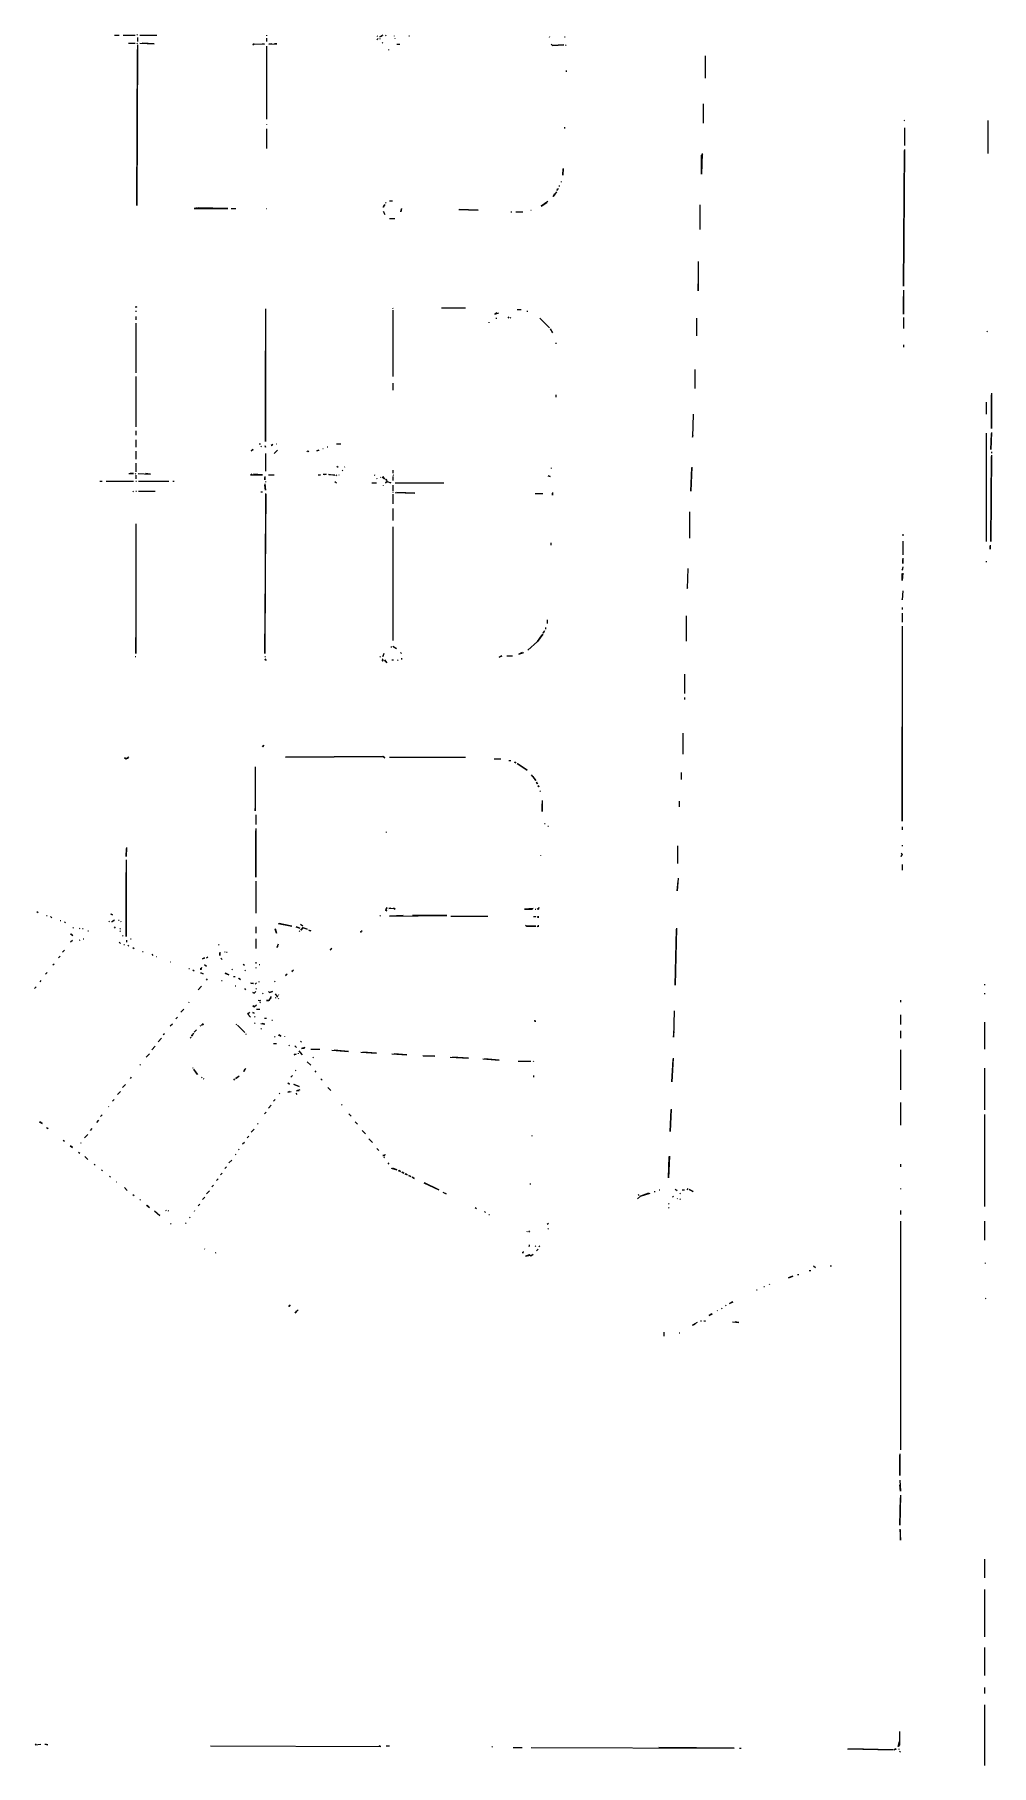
# Model space of a CAD drawing. Extents: x 1 to 4796, y -44 to 889.
# Drawn here: x 4516 to 4795, y 12 to 516 of the extents above; entities that cross this region are included whole.
import ezdxf

# ---------------------------------------------------------------- set-up
doc = ezdxf.new("R2010")
doc.units = 0
doc.layers.add('LINEWORK', color=4, linetype='CONTINUOUS')

msp = doc.modelspace()

# ---------------------------------------------------------------- linework, layer by layer
at = {"layer": 'LINEWORK'}
for points in [[(4539.5, 516.1667), (4540.8333, 516.1667)], [(4542, 516.1667), (4545.5, 516.1667)], [(4546, 516.3333), (4546.1667, 516.1667)], [(4546.1667, 515.5), (4546.1667, 514.3333)], [(4546.8333, 516.1667), (4551.8333, 516.1667)], [(4583.8333, 516.1667), (4583.8333, 516)], [(4583.8333, 515.3333), (4583.8333, 514.3333)], [(4616, 516), (4616.1667, 515.8333)], [(4616.3333, 515.1667), (4616, 514.8333)], [(4617.6667, 516.1667), (4616.8333, 515.6667), (4617.5, 516)], [(4616.8333, 515.1667), (4616.8333, 515)], [(4618.5, 516.1667), (4618.6667, 516)], [(4621, 516), (4621, 515.8333)], [(4621.1667, 515.3333), (4621.1667, 515.1667)], [(4625.3333, 516), (4625.5, 516)], [(4666.3333, 515.6667), (4666.1667, 515.5)], [(4670.6667, 515.6667), (4670.8333, 515.6667)], [(4543.5, 513.8333), (4545.5, 513.8333)], [(4546.1667, 513.8333), (4546, 513.6667)], [(4546.1667, 513.3333), (4546, 466.5), (4546.1667, 512)], [(4546.8333, 513.8333), (4551, 513.6667), (4547.5, 513.8333)], [(4580.1667, 513.6667), (4579.8333, 513.3333), (4580.1667, 513.6667), (4583.1667, 513.5), (4582.6667, 513.6667)], [(4583.8333, 513), (4583.8333, 491.6667)], [(4585.3333, 513.6667), (4584.5, 513.5), (4586.8333, 513.6667), (4586.1667, 513.6667)], [(4617.5, 514), (4617.6667, 513.8333)], [(4619.3333, 512), (4619.3333, 511.8333)], [(4621.8333, 513.5), (4622.6667, 513.5)], [(4666.8333, 513.5), (4667.1667, 513.1667), (4670.5, 513.3333), (4667.1667, 513.1667)], [(4671.1667, 513.3333), (4671, 513.1667)], [(4711.6667, 510.1667), (4711.6667, 503.6667)], [(4671.1667, 505.8333), (4671.1667, 505.5)], [(4711.1667, 496.1667), (4711.1667, 490.5)], [(4583.8333, 490.1667), (4583.8333, 490)], [(4769.8333, 491.3333), (4769.6667, 491.1667)], [(4794.1667, 491.3333), (4794.1667, 481.6667)], [(4583.8333, 488.8333), (4583.8333, 483.1667)], [(4670.6667, 489.3333), (4670.6667, 489)], [(4769.8333, 489.1667), (4769.8333, 484)], [(4710.8333, 481.6667), (4710.6667, 475.6667), (4710.6667, 481.1667), (4711, 481.5)], [(4769.8333, 482.8333), (4769.5, 443), (4769.8333, 482.5)], [(4670.3333, 477.3333), (4670.1667, 475.3333), (4670.3333, 477.1667)], [(4668.3333, 470.5), (4667.3333, 469.1667), (4667.8333, 470)], [(4668.8333, 471.5), (4668.5, 470.8333), (4668.6667, 471.3333)], [(4669.1667, 472.3333), (4669.1667, 472)], [(4669.6667, 473.5), (4669.6667, 473.3333)], [(4563.6667, 465.8333), (4562.6667, 465.6667), (4572.5, 465.6667), (4563.8333, 465.8333)], [(4573.5, 465.6667), (4574.8333, 465.6667)], [(4583.6667, 465.6667), (4583.8333, 465.6667)], [(4618.3333, 466.8333), (4617.8333, 466), (4618.1667, 466.6667)], [(4617.8333, 464.8333), (4618.3333, 463.8333), (4618, 464.6667)], [(4618.6667, 467.3333), (4618.5, 467.1667)], [(4619.6667, 467.8333), (4620.5, 467.8333)], [(4623.1667, 465.6667), (4623, 464.6667), (4623.1667, 465.5)], [(4639.8333, 465.3333), (4645.5, 465.1667), (4640, 465.3333)], [(4655, 464.6667), (4655.3333, 464.6667)], [(4656.5, 464.6667), (4658.5, 464.6667)], [(4660.8333, 465.1667), (4661, 465.1667)], [(4665.8333, 467.6667), (4663.8333, 466.3333), (4665.5, 467.3333)], [(4710.1667, 466.6667), (4710.1667, 459.5)], [(4619.6667, 462.6667), (4621.1667, 462.6667)], [(4709.6667, 450.1667), (4709.6667, 441.6667), (4709.6667, 443.6667)], [(4769.5, 441.8333), (4769.5, 434.8333), (4769.5, 440)], [(4545.5, 437), (4546, 437), (4545.6667, 436.8333)], [(4545.6667, 435.8333), (4545.6667, 435.5)], [(4545.6667, 434.1667), (4545.6667, 433.1667)], [(4583.5, 436.3333), (4583.5, 397.6667), (4583.5, 424.1667)], [(4620.5, 436.6667), (4620.6667, 436.5)], [(4620.6667, 436), (4620.6667, 416.6667)], [(4634.8333, 436.6667), (4641.8333, 436.6667)], [(4651, 435.1667), (4650.3333, 434.8333), (4651.5, 435.1667)], [(4656.8333, 436.1667), (4658, 436.1667)], [(4659.6667, 435.6667), (4660, 435.6667)], [(4545.6667, 432.1667), (4545.6667, 417.6667)], [(4648.6667, 432.5), (4648.6667, 432.3333)], [(4650.6667, 433.6667), (4651, 433.6667)], [(4654.5, 434), (4654.1667, 433.6667)], [(4654.8333, 433.8333), (4655, 433.6667)], [(4663.5, 433.6667), (4666.3333, 430.8333), (4663.6667, 433.5)], [(4666.5, 430.5), (4667.1667, 429.3333), (4666.6667, 430.3333)], [(4709.1667, 433.6667), (4709.1667, 428.5)], [(4769.5, 433.8333), (4769.5, 430.6667)], [(4793.8333, 429.8333), (4794, 429.6667)], [(4668.1667, 426.5), (4668.1667, 426.1667)], [(4769.5, 425.8333), (4769.5, 425.1667)], [(4545.6667, 416.6667), (4545.6667, 402)], [(4620.6667, 414.6667), (4620.6667, 412.6667)], [(4708.6667, 418.6667), (4708.6667, 413.1667)], [(4668.1667, 411.3333), (4668.1667, 410.6667)], [(4793.6667, 409.1667), (4793.6667, 405.6667)], [(4795.1667, 411.8333), (4795.1667, 401.5), (4795.1667, 411.3333)], [(4708.1667, 405.6667), (4708, 399), (4708.1667, 399.6667)], [(4545.6667, 400.8333), (4545.6667, 399.5)], [(4793.6667, 400.1667), (4793.6667, 368.5)], [(4795.1667, 400.3333), (4795, 395.3333), (4795.1667, 400)], [(4545.6667, 398.1667), (4545.6667, 396)], [(4545.6667, 394.8333), (4545.6667, 392.5)], [(4579.8333, 395.5), (4579.3333, 395), (4580, 395.3333)], [(4581.6667, 397), (4582, 397)], [(4582.3333, 396.3333), (4582.1667, 396.1667)], [(4583.3333, 396.5), (4583.5, 396), (4583.5, 396.3333)], [(4583.5, 394.1667), (4583.5, 389)], [(4585.6667, 396.8333), (4585.1667, 396.5), (4585.5, 396.6667)], [(4587, 395.1667), (4586, 394.1667), (4586.6667, 394.8333)], [(4586.6667, 397), (4586.8333, 397)], [(4595.8333, 395), (4595.5, 394.6667), (4595.8333, 395), (4596.1667, 394.6667)], [(4599, 395.1667), (4598.5, 395), (4599.1667, 395.1667)], [(4600.1667, 395.6667), (4600.3333, 395.6667)], [(4601.5, 396.1667), (4601.6667, 396.1667)], [(4604.1667, 397), (4605.5, 397)], [(4795.1667, 393.6667), (4795, 368.5), (4795.1667, 393.3333)], [(4795.1667, 394.6667), (4795.1667, 394.3333)], [(4545.6667, 391.3333), (4545.6667, 388.8333)], [(4604.3333, 390.5), (4604.6667, 390.1667)], [(4605.8333, 389.3333), (4606, 389.1667)], [(4606.6667, 390.3333), (4606.5, 390.1667)], [(4620.6667, 389.3333), (4620.6667, 388.5)], [(4666.8333, 390), (4666.8333, 389.8333)], [(4707.8333, 390.1667), (4707.5, 383.1667), (4707.8333, 390)], [(4535.1667, 386.1667), (4535.8333, 386.1667)], [(4537, 386.1667), (4545, 386.1667)], [(4543.6667, 388.3333), (4545, 388.3333), (4544, 388.3333)], [(4545.6667, 388.3333), (4545.5, 388.1667)], [(4545.6667, 387.8333), (4545.6667, 386.8333)], [(4545.6667, 386.1667), (4545.8333, 386.1667)], [(4546.3333, 388.3333), (4550, 388.1667), (4548.5, 388.3333)], [(4546.5, 386.1667), (4555.3333, 386.1667)], [(4556.5, 386.1667), (4556.8333, 386.1667)], [(4579.5, 388.1667), (4579.1667, 388), (4582.6667, 388), (4580, 388.1667)], [(4583.3333, 387.5), (4583.3333, 386.5), (4583.3333, 387.1667)], [(4583.3333, 385.3333), (4583.5, 383.5), (4583.3333, 385)], [(4583.5, 386), (4583.5, 385.8333)], [(4584.3333, 388), (4586, 388)], [(4598.8333, 388), (4599.5, 388), (4599, 387.8333)], [(4600.3333, 388.1667), (4601.1667, 388.1667), (4600.5, 388)], [(4601.8333, 388.1667), (4603.6667, 387.8333), (4602, 388)], [(4603.6667, 386), (4604.1667, 385.6667), (4603.8333, 385.8333)], [(4604.3333, 388), (4604, 387.6667)], [(4604.8333, 388), (4605, 388)], [(4614.5, 385.6667), (4615.8333, 385.6667)], [(4615.1667, 388), (4615.3333, 387.8333)], [(4615.8333, 387), (4616, 386.8333)], [(4617, 387.3333), (4617.1667, 387.1667)], [(4617.6667, 387.5), (4618.1667, 386.6667), (4617.5, 387.3333)], [(4617.8333, 385), (4617.8333, 384.8333)], [(4618.5, 386.6667), (4619, 386.3333), (4618.6667, 386.6667)], [(4619, 386), (4618.5, 385.6667), (4619, 386), (4620, 385.6667), (4619.1667, 385.8333)], [(4620.6667, 388), (4620.8333, 387.8333)], [(4620.6667, 387.5), (4620.6667, 386.3333)], [(4620.6667, 385), (4620.6667, 383.3333)], [(4621.3333, 385.6667), (4635.5, 385.6667)], [(4665.8333, 387.6667), (4666.5, 387.5), (4666, 387.6667)], [(4545, 383.1667), (4544.8333, 383)], [(4545.6667, 383.1667), (4545.8333, 383.1667)], [(4546.5, 383.1667), (4551.3333, 383.1667)], [(4582.1667, 383), (4582.6667, 383)], [(4583.5, 382.5), (4583.3333, 335.8333), (4583.6667, 382.3333)], [(4620.6667, 383), (4620.6667, 382.8333)], [(4620.6667, 382.3333), (4620.6667, 379.5)], [(4621.3333, 382.8333), (4627, 382.6667), (4621.8333, 382.8333)], [(4662.1667, 382.5), (4664.3333, 382.5)], [(4667.1667, 382.8333), (4667.1667, 382), (4667.1667, 382.6667)], [(4545.6667, 373.6667), (4545.6667, 335.8333), (4545.6667, 340.5)], [(4620.6667, 378.1667), (4620.6667, 374.6667)], [(4707.1667, 377.1667), (4707.1667, 369.5)], [(4620.6667, 372.8333), (4620.6667, 339.6667)], [(4769.3333, 370.6667), (4769.3333, 370.1667)], [(4769.3333, 368.6667), (4769.3333, 364.6667)], [(4666.6667, 368.1667), (4666.6667, 367.5)], [(4769.3333, 363.6667), (4769.3333, 362.1667), (4769.3333, 363.3333)], [(4794.8333, 367.5), (4794.8333, 366.3333), (4794.8333, 367.1667)], [(4706.6667, 360.6667), (4706.5, 354.8333), (4706.6667, 355.1667)], [(4769.3333, 361.1667), (4769.1667, 360.1667), (4769.3333, 360.5)], [(4769.3333, 359.3333), (4769.1667, 357.1667), (4769.1667, 359.1667)], [(4793.6667, 362.8333), (4793.6667, 362.5)], [(4769.3333, 354.1667), (4769.1667, 351.5), (4769.3333, 352.3333)], [(4769.1667, 349.3333), (4769.1667, 348.6667)], [(4665.1667, 343.5), (4665.1667, 343)], [(4665.6667, 345.6667), (4665.6667, 344.6667)], [(4706.1667, 346.8333), (4706.1667, 339.5)], [(4769.1667, 347.6667), (4769.1667, 345)], [(4769.1667, 343.8333), (4769.1667, 287), (4769.1667, 314.5)], [(4664.3333, 341.5), (4662.8333, 339.3333), (4660, 336.8333), (4662.8333, 339.3333), (4664.1667, 341.3333)], [(4664.8333, 342.5), (4664.5, 341.8333), (4664.6667, 342.3333)], [(4545.5, 335), (4545.6667, 335)], [(4583.3333, 335), (4583.5, 335)], [(4583.3333, 334.3333), (4583.6667, 333.8333), (4583.3333, 334.1667)], [(4616.8333, 335), (4617, 334.8333)], [(4617.5, 334.3333), (4617.8333, 334), (4617.5, 333.6667), (4617.8333, 334)], [(4618, 335.8333), (4617.6667, 335), (4618, 335.6667)], [(4618.1667, 334), (4618.8333, 333.1667), (4618.1667, 333.8333)], [(4620, 337.8333), (4620.3333, 337.8333)], [(4620.3333, 334), (4620.8333, 334)], [(4620.6667, 338), (4621.6667, 337.3333), (4621, 337.6667)], [(4622, 334), (4622.1667, 333.8333)], [(4622.8333, 336.1667), (4623.1667, 335.8333)], [(4623.1667, 334.5), (4623.1667, 334.1667)], [(4652.3333, 335.1667), (4651.6667, 334.8333), (4652.5, 335.1667)], [(4653.8333, 335.1667), (4655.5, 335.1667)], [(4658.3333, 336.1667), (4657.3333, 335.6667), (4658.8333, 336.1667)], [(4705.6667, 329.8333), (4705.6667, 324.1667)], [(4705.6667, 323), (4705.6667, 322.5)], [(4583, 309.1667), (4582.6667, 308.6667), (4582.8333, 309)], [(4705.1667, 312.6667), (4705.1667, 306.5)], [(4543.6667, 305.6667), (4542.8333, 305.1667), (4542.3333, 305.5), (4542.8333, 305.1667), (4543.5, 305.5)], [(4580.5, 302.8333), (4580.5, 290), (4580.5, 290.6667)], [(4617.6667, 305.8333), (4589.3333, 305.6667), (4617.8333, 305.8333), (4618.3333, 305.5), (4617.8333, 305.8333)], [(4619.6667, 305.6667), (4641.8333, 305.6667)], [(4650.1667, 305.1667), (4652.1667, 305.1667)], [(4654.5, 304.6667), (4655, 304.6667)], [(4656, 304.1667), (4656.5, 304), (4656.1667, 304.1667)], [(4656.8333, 303.8333), (4659.8333, 301.8333), (4657, 303.6667)], [(4661, 300.5), (4662.3333, 298.8333), (4661.5, 300)], [(4662.5, 298.5), (4662.8333, 297.8333), (4662.5, 298.3333)], [(4704.6667, 301.1667), (4704.6667, 299.1667)], [(4663, 297.5), (4663.1667, 297), (4663, 297.3333)], [(4663.5, 295.8333), (4663.6667, 295.6667)], [(4664.1667, 293), (4664.1667, 289.8333), (4664.1667, 292)], [(4704.1667, 292.8333), (4704.1667, 291.1667)], [(4580.6667, 288.8333), (4580.6667, 286)], [(4580.6667, 284.8333), (4580.6667, 270.6667), (4580.6667, 284.1667)], [(4618.6667, 283.8333), (4618.6667, 283.6667)], [(4664.8333, 286.3333), (4665, 286.3333)], [(4665.8333, 285.5), (4666, 285.5)], [(4769.1667, 285.3333), (4769.1667, 284.5)], [(4543, 279.3333), (4542.8333, 276.6667), (4543, 279)], [(4703.6667, 279.8333), (4703.6667, 274.6667)], [(4768.8333, 277.6667), (4769.1667, 277.3333), (4768.8333, 276.6667), (4769.1667, 277.3333)], [(4769.1667, 280), (4769.1667, 279.6667)], [(4542.8333, 275.6667), (4542.8333, 253.3333), (4542.8333, 272)], [(4663.6667, 277), (4663.6667, 276.8333)], [(4769.1667, 274.3333), (4769.1667, 272.6667)], [(4580.6667, 269.5), (4580.6667, 260.1667)], [(4703.8333, 270.3333), (4703.5, 266.6667), (4703.8333, 269.5)], [(4516.8333, 260.6667), (4517.1667, 260.3333)], [(4519.6667, 259.5), (4519.8333, 259.5)], [(4520.8333, 259.1667), (4521.1667, 258.8333)], [(4523.6667, 258), (4523.8333, 258)], [(4524.8333, 257.6667), (4525.1667, 257.3333)], [(4537.8333, 257.8333), (4538, 257.6667)], [(4538.3333, 260), (4538.8333, 259.6667), (4538.5, 259.8333)], [(4539.5, 258.1667), (4538.6667, 257.6667), (4539.3333, 258)], [(4540.6667, 258.1667), (4540.8333, 258.1667)], [(4541.1667, 257.8333), (4541.3333, 257.6667)], [(4617, 259.5), (4616.8333, 259.3333)], [(4618.8333, 261.8333), (4618.5, 261.1667), (4618.8333, 260.8333), (4618.5, 261.1667), (4619, 261.6667)], [(4620, 261.6667), (4619.5, 261.5), (4620.8333, 261.6667), (4621.3333, 261.3333), (4620.8333, 261.6667)], [(4623.6667, 259.5), (4619.6667, 259.3333), (4636.3333, 259.5), (4626.3333, 259.5)], [(4637.5, 259.3333), (4648.3333, 259.3333)], [(4661.5, 261.5), (4659, 261.3333), (4661.3333, 261.3333)], [(4661.6667, 259.1667), (4662.3333, 259.1667)], [(4662.1667, 261.3333), (4662.3333, 261.3333)], [(4663.1667, 261.8333), (4663, 261.1667), (4662.8333, 261.5)], [(4663, 259.3333), (4663, 258.8333), (4662.8333, 259.1667)], [(4526.6667, 254.1667), (4527.3333, 253.6667), (4526.8333, 254.1667)], [(4527.5, 256), (4527.3333, 255.8333)], [(4529.1667, 255.8333), (4529.3333, 255.6667)], [(4529.3333, 252.3333), (4529.1667, 252.1667)], [(4530.1667, 255.6667), (4530.3333, 255.6667)], [(4530.3333, 252.6667), (4530.5, 252.6667)], [(4531.6667, 255), (4531.8333, 255)], [(4539.3333, 256.1667), (4539.6667, 255.8333)], [(4541.1667, 255.6667), (4541, 255.5)], [(4541, 255), (4541.1667, 254.8333)], [(4541.8333, 253.6667), (4542, 253.5)], [(4543, 252.3333), (4543, 251.6667)], [(4544.1667, 252.6667), (4544.3333, 252.6667)], [(4580.6667, 256.1667), (4580.6667, 254.3333)], [(4580.6667, 252.6667), (4580.6667, 249.8333)], [(4586.3333, 255.6667), (4586.6667, 254.3333), (4586.3333, 255.5)], [(4587.1667, 257.1667), (4591.1667, 256.3333), (4587.5, 257.1667)], [(4592.3333, 256.1667), (4593.5, 255.8333), (4592.5, 256.1667)], [(4593.5, 255), (4593.3333, 254.8333)], [(4593.6667, 257), (4594.3333, 256.5), (4594, 256.6667)], [(4594.5, 256), (4593.8333, 255.1667), (4594.5, 256), (4595.6667, 255.5), (4594.6667, 255.8333)], [(4596, 255.3333), (4596.6667, 255), (4596.3333, 255)], [(4611.6667, 255), (4611.1667, 254.6667), (4611.5, 254.8333)], [(4659.3333, 256.6667), (4659.6667, 256.3333), (4662.3333, 256.3333), (4659.6667, 256.3333)], [(4663, 256.6667), (4663, 256.1667), (4662.8333, 256.5)], [(4703.3333, 255.8333), (4703, 239.1667), (4703.3333, 255.5)], [(4523.6667, 247.6667), (4523.1667, 247.1667)], [(4524.8333, 249.3333), (4524.3333, 248.8333)], [(4527.1667, 252.1667), (4526.6667, 251.6667)], [(4540.8333, 251.6667), (4541.1667, 251.3333)], [(4542.1667, 251), (4542.3333, 251)], [(4543.3333, 250.8333), (4543.6667, 250.5)], [(4544.8333, 250.1667), (4545.1667, 249.8333)], [(4547.6667, 249), (4547.8333, 249)], [(4550.3333, 248.1667), (4550.6667, 247.8333)], [(4551.6667, 247.5), (4551.8333, 247.5)], [(4566.6667, 247.3333), (4566.3333, 247)], [(4569.8333, 251), (4570, 250.8333)], [(4570.1667, 248.8333), (4570.1667, 247.8333), (4570.1667, 248.5)], [(4571.5, 249), (4571.6667, 248.8333)], [(4572.1667, 248.8333), (4572.3333, 248.8333)], [(4587.1667, 251.1667), (4586.8333, 250.1667), (4587.1667, 250.6667)], [(4602.8333, 249.8333), (4602.3333, 249.5), (4602.6667, 249.6667)], [(4519.8333, 242.8333), (4519.3333, 242.3333)], [(4521.8333, 245.3333), (4521.5, 245)], [(4555.6667, 246), (4555.8333, 246)], [(4561.1667, 244), (4561.3333, 244)], [(4562.3333, 243.6667), (4562.6667, 243.3333)], [(4564.5, 242.8333), (4565.3333, 242.5), (4564.6667, 242.6667)], [(4564.8333, 244.3333), (4564.6667, 243.6667), (4564.6667, 244.1667)], [(4565.6667, 247.1667), (4565.1667, 246.8333), (4565.8333, 247.1667)], [(4565.6667, 245.1667), (4566.3333, 244.6667), (4566, 244.8333)], [(4570.5, 247), (4570.8333, 246.6667)], [(4571.6667, 242.6667), (4572.8333, 242.1667), (4571.8333, 242.6667)], [(4573.8333, 243.8333), (4573.6667, 243.6667)], [(4577, 245.3333), (4577.3333, 245)], [(4577.6667, 243.5), (4577.5, 243.3333)], [(4580.6667, 245.8333), (4580.6667, 245.5)], [(4580.6667, 244.3333), (4580.6667, 244.1667)], [(4581.6667, 245.1667), (4581.8333, 245.1667)], [(4589.8333, 242.3333), (4589.3333, 242), (4589.6667, 242.1667)], [(4591.6667, 243.5), (4591.1667, 243.1667), (4591.5, 243.3333)], [(4516.6667, 238.6667), (4516.1667, 238.1667)], [(4518, 240.5), (4517.6667, 240.1667)], [(4564.8333, 238.8333), (4563.8333, 237.8333)], [(4566.5, 241), (4566.1667, 240.6667)], [(4570.6667, 240.5), (4570.8333, 240.5)], [(4574.1667, 241.6667), (4574.6667, 241.6667)], [(4574.6667, 239), (4574.8333, 239)], [(4575.6667, 241.1667), (4576.1667, 240.8333), (4575.8333, 241.1667)], [(4577.3333, 238.1667), (4577.6667, 237.8333)], [(4579.1667, 239.8333), (4580, 239.6667), (4579.3333, 239.6667)], [(4580.6667, 237.3333), (4580.1667, 236.8333), (4579.8333, 237), (4580.1667, 236.8333)], [(4580.8333, 239.8333), (4580.5, 239.5)], [(4580.6667, 238.1667), (4580.8333, 238)], [(4581.6667, 240.1667), (4581.5, 240)], [(4584.3333, 237.3333), (4584.6667, 237), (4585.5, 237.3333), (4584.6667, 237)], [(4586.3333, 240.3333), (4586.1667, 240.1667)], [(4793.1667, 239.5), (4793.1667, 239.1667)], [(4559.6667, 232.1667), (4558.8333, 231.3333)], [(4561.1667, 234.1667), (4561, 234)], [(4580.8333, 233.3333), (4580.3333, 232.8333), (4579.8333, 233.1667), (4580.3333, 232.8333)], [(4580.8333, 232.1667), (4581.8333, 232.1667)], [(4581.3333, 234.8333), (4582, 234.6667), (4581.6667, 234.5)], [(4581.8333, 234.1667), (4582, 234)], [(4582.8333, 236.8333), (4582.6667, 236.6667)], [(4585.1667, 235.8333), (4584.5, 234.6667), (4583.8333, 234.6667), (4584.5, 234.6667), (4585.1667, 235.5)], [(4586.3333, 236.6667), (4587, 235.6667), (4586.8333, 236.1667)], [(4586.5, 235.5), (4586.3333, 235.3333)], [(4587.3333, 236.3333), (4587.1667, 236.1667)], [(4587.1667, 235.3333), (4587.3333, 235.1667)], [(4768.6667, 234.8333), (4768.6667, 234.1667)], [(4793.1667, 236.8333), (4793.1667, 236.5)], [(4556.3333, 227.8333), (4555.6667, 227.1667)], [(4557.8333, 229.8333), (4557.3333, 229.3333)], [(4564.5, 227.3333), (4564.3333, 227.1667)], [(4565.3333, 228), (4564.8333, 227.5), (4565.5, 227.8333)], [(4574.8333, 227.8333), (4575, 227.6667)], [(4575.3333, 227.5), (4577.5, 225.3333), (4576, 226.8333)], [(4578.8333, 231.3333), (4578.3333, 230.6667), (4579.1667, 229.8333), (4578.3333, 230.6667), (4578.5, 231)], [(4579.6667, 231.1667), (4580.1667, 231), (4579.8333, 231.1667)], [(4580.5, 230), (4580.3333, 229.8333)], [(4580.3333, 228.1667), (4580.5, 228)], [(4582.1667, 228), (4583.3333, 227.8333), (4582.5, 228)], [(4583.1667, 229.5), (4583.8333, 229.5)], [(4585.3333, 229), (4585.5, 229)], [(4662, 229), (4662.1667, 228.5), (4662, 228.8333)], [(4702.6667, 231.6667), (4702.5, 224), (4702.6667, 225.6667)], [(4768.6667, 230.5), (4768.6667, 227.6667)], [(4793.1667, 228.3333), (4793.1667, 220.5)], [(4553.1667, 223.6667), (4552.1667, 222.6667)], [(4554, 225), (4553.6667, 224.6667)], [(4561.8333, 224), (4561.5, 223.6667)], [(4562.5, 225.1667), (4562, 224.3333), (4562, 224.6667)], [(4563.3333, 226.1667), (4562.6667, 225.5)], [(4577.6667, 225), (4577.8333, 224.8333)], [(4582.1667, 226.5), (4582.3333, 226.3333)], [(4585.8333, 222.1667), (4586.6667, 222.1667)], [(4586.3333, 224.1667), (4586.1667, 224)], [(4587.1667, 224.6667), (4588, 224.3333), (4587.5, 224.6667)], [(4589, 224.3333), (4589, 224.1667)], [(4593.6667, 222.8333), (4594, 222.5)], [(4768.6667, 225.8333), (4768.6667, 223.6667)], [(4549.6667, 219.1667), (4548.6667, 218.1667)], [(4551.3333, 221.3333), (4550.3333, 220.3333)], [(4590.3333, 221.6667), (4590.5, 221.5)], [(4592.1667, 219.1667), (4591.8333, 218.8333), (4592.5, 219.1667)], [(4592, 221.5), (4592.5, 221)], [(4593, 219.3333), (4593, 219.1667)], [(4593.1667, 220), (4594.1667, 218.8333), (4593.3333, 219.8333)], [(4595, 221), (4594, 220.6667), (4594.8333, 220.8333)], [(4596.6667, 220.5), (4599.3333, 220.5)], [(4597.3333, 218.1667), (4597.5, 218)], [(4602.8333, 220.1667), (4607.6667, 219.8333), (4603.5, 220.1667)], [(4611.3333, 219.6667), (4615.8333, 219.3333), (4611.8333, 219.6667)], [(4620.3333, 219.1667), (4624.6667, 218.8333), (4621, 219.1667)], [(4629.3333, 218.6667), (4632.8333, 218.5), (4629.5, 218.5)], [(4637.3333, 218.1667), (4642.6667, 217.8333), (4638, 218.1667)], [(4646.8333, 217.6667), (4651.6667, 217.3333), (4647.3333, 217.6667)], [(4702.3333, 217.8333), (4702, 211), (4702.3333, 217.5)], [(4768.6667, 220.3333), (4768.6667, 208.6667)], [(4544.3333, 212.3333), (4544, 212)], [(4547, 216), (4546.8333, 215.8333)], [(4562.1667, 215.1667), (4562.3333, 215)], [(4562.5, 214.6667), (4563.6667, 213.1667), (4562.6667, 214.5)], [(4564.8333, 212.3333), (4565, 212.1667)], [(4565.3333, 212), (4565.5, 211.8333)], [(4575.8333, 212.6667), (4574.8333, 212), (4575.5, 212.3333)], [(4577.6667, 214.8333), (4577.1667, 214), (4577.5, 214.6667)], [(4591.3333, 212.8333), (4590.8333, 212.3333)], [(4592.3333, 214.3333), (4592.1667, 214.1667)], [(4595.6667, 216.8333), (4596.6667, 215.8333)], [(4597.8333, 214.1667), (4598.1667, 213.8333)], [(4657.1667, 217), (4660.8333, 217)], [(4661.6667, 217), (4661.5, 216.8333)], [(4661.6667, 212.8333), (4661.6667, 212.3333)], [(4793.1667, 215), (4793.1667, 202.8333)], [(4541.1667, 208.1667), (4540.3333, 207.3333)], [(4542.6667, 210.1667), (4541.8333, 209.3333)], [(4574.5, 211.8333), (4574.1667, 211.5)], [(4587.6667, 207.6667), (4587.5, 207.5)], [(4590, 210.6667), (4590.5, 210.3333), (4590.1667, 210.5)], [(4590.5, 208.1667), (4590, 208), (4591, 208.1667)], [(4591.6667, 210.3333), (4593.3333, 209.6667), (4591.8333, 210.1667)], [(4592.3333, 207.6667), (4592.6667, 207.3333)], [(4593.5, 208.6667), (4592.5, 208.3333), (4593.3333, 208.5)], [(4599.6667, 211.8333), (4600, 211.5)], [(4601.6667, 209.3333), (4602.5, 208.5)], [(4537.8333, 203.8333), (4537.6667, 203.6667)], [(4539.3333, 205.8333), (4538.8333, 205.3333)], [(4583.6667, 202.1667), (4583.1667, 201.6667)], [(4585.1667, 204.1667), (4584.3333, 203.3333)], [(4586.3333, 205.8333), (4585.8333, 205.3333)], [(4605.6667, 204.3333), (4605.8333, 204.1667)], [(4701.8333, 203), (4701.5, 196.5), (4701.8333, 202.8333)], [(4768.6667, 205), (4768.6667, 198.3333)], [(4517.5, 199.3333), (4518.3333, 198.8333), (4517.6667, 199.3333)], [(4519.6667, 197.6667), (4520.1667, 197.3333), (4519.8333, 197.5)], [(4532.8333, 197.3333), (4532.3333, 196.8333)], [(4534.8333, 199.8333), (4534.1667, 199.1667)], [(4535.8333, 201.3333), (4535.3333, 200.8333)], [(4580.1667, 197.1667), (4579.3333, 196.3333)], [(4581.3333, 198.8333), (4581.1667, 198.6667)], [(4607.8333, 201.6667), (4608.5, 201)], [(4609.6667, 199.3333), (4610.3333, 198.6667)], [(4611.6667, 196.8333), (4612.6667, 195.8333)], [(4793.1667, 201.5), (4793.1667, 174.6667)], [(4524.5, 194), (4524.8333, 193.6667)], [(4526.5, 192.3333), (4527.1667, 191.8333), (4526.6667, 192.3333)], [(4529.6667, 193.1667), (4529.5, 193)], [(4531.6667, 195.6667), (4530.6667, 194.6667)], [(4577.3333, 193.3333), (4576.8333, 192.8333)], [(4578.6667, 195.1667), (4578.1667, 194.6667)], [(4613.6667, 194.3333), (4614.6667, 193.3333)], [(4661.1667, 195.3333), (4661.1667, 195.1667)], [(4529, 190.5), (4529.3333, 190.1667)], [(4530.8333, 189.1667), (4531.6667, 188.3333)], [(4533.5, 187), (4533.8333, 186.6667)], [(4573.6667, 188.1667), (4572.8333, 187.3333)], [(4574.8333, 189.8333), (4574.6667, 189.6667)], [(4575.8333, 191.3333), (4575.6667, 191.1667)], [(4616, 191.5), (4616.5, 191)], [(4618.5, 189.6667), (4617.6667, 189.5), (4618.3333, 189.5)], [(4618, 189), (4618.1667, 188.8333)], [(4619.1667, 187.3333), (4619.5, 187)], [(4701.3333, 189.3333), (4701, 183), (4701.1667, 189.1667)], [(4768.6667, 187), (4768.6667, 186.1667)], [(4535.6667, 185.3333), (4536, 185)], [(4538, 183.5), (4538.3333, 183.1667)], [(4540, 181.8333), (4540.1667, 181.8333)], [(4569.6667, 182.6667), (4569.1667, 182.1667)], [(4570.8333, 184.3333), (4570.3333, 183.8333)], [(4572.1667, 186.1667), (4571.6667, 185.6667)], [(4620.1667, 185.8333), (4621.8333, 185.3333), (4620.6667, 185.8333)], [(4622.1667, 185.1667), (4622.8333, 184.8333), (4622.3333, 185.1667)], [(4623.1667, 184.6667), (4623.8333, 184.3333), (4623.3333, 184.6667)], [(4624.1667, 184.1667), (4624.8333, 183.8333), (4624.3333, 184.1667)], [(4625.1667, 183.6667), (4625.8333, 183.3333), (4625.3333, 183.6667)], [(4626.1667, 183.1667), (4626.8333, 182.8333), (4626.3333, 183.1667)], [(4542.3333, 180.1667), (4543.1667, 179.3333)], [(4544.8333, 178.1667), (4545.1667, 177.8333)], [(4546.8333, 176.6667), (4547, 176.5)], [(4565.8333, 177.3333), (4565.1667, 176.6667)], [(4567.1667, 179.1667), (4566.3333, 178.3333)], [(4568.3333, 180.8333), (4567.8333, 180.3333)], [(4629.6667, 181.5), (4634, 179.5), (4629.8333, 181.5)], [(4635.1667, 178.8333), (4636.1667, 178.3333), (4635.3333, 178.6667)], [(4660.6667, 181.3333), (4660.6667, 181)], [(4695.1667, 178.5), (4692.8333, 177.6667), (4692, 176.8333), (4692.8333, 177.6667), (4695.6667, 178.5)], [(4692.1667, 178.1667), (4692.5, 177.8333)], [(4696.8333, 179), (4697.1667, 179)], [(4698.3333, 179.5), (4698.5, 179.5)], [(4702.5, 177.6667), (4702.1667, 177.3333)], [(4703, 179.6667), (4703.5, 179.3333), (4703.1667, 179.5)], [(4703.6667, 177), (4703.5, 176.8333)], [(4704.3333, 178.5), (4704.5, 178.3333)], [(4704.3333, 176.8333), (4704.5, 176.6667)], [(4705, 179.5), (4705.6667, 179.5)], [(4706.6667, 179.8333), (4706.3333, 179.5)], [(4707, 179.6667), (4708.1667, 179), (4707.1667, 179.5)], [(4768.6667, 179.8333), (4768.6667, 179.6667)], [(4548.8333, 175), (4549.6667, 174.3333), (4549, 175)], [(4551.1667, 173.3333), (4552.6667, 172), (4552.1667, 172.3333)], [(4554.5, 173.5), (4554.3333, 173.3333)], [(4555, 173.5), (4555.1667, 173.3333)], [(4562.8333, 173.3333), (4562.6667, 173.1667)], [(4564.3333, 175.3333), (4563.8333, 174.8333)], [(4644.6667, 174.3333), (4645, 174)], [(4647.3333, 173.1667), (4647.6667, 172.8333)], [(4648.6667, 172.3333), (4648.8333, 172.3333)], [(4701, 175.5), (4701.1667, 175.3333)], [(4701.1667, 174.3333), (4701, 174.1667)], [(4768.6667, 173.5), (4768.6667, 172.3333)], [(4555.8333, 169.6667), (4556, 169.5)], [(4560.3333, 169.8333), (4560.1667, 169.6667)], [(4561.5, 171.5), (4561.3333, 171.3333)], [(4659.8333, 167.3333), (4659.6667, 167.1667)], [(4660.1667, 167.5), (4660.5, 167.1667)], [(4666, 169.6667), (4665.6667, 169.3333)], [(4665.8333, 168.1667), (4666, 168)], [(4768.6667, 170.3333), (4768.6667, 103.6667)], [(4793.1667, 170.3333), (4793.1667, 164.8333)], [(4565.6667, 162.3333), (4565.8333, 162.1667)], [(4658.6667, 161.5), (4658.5, 161), (4658.5, 161.3333)], [(4660.3333, 163.5), (4660.3333, 163), (4660.5, 163.3333)], [(4662.1667, 163.1667), (4662.3333, 163)], [(4663, 162.1667), (4662.5, 161.6667)], [(4663.5, 163.1667), (4663.1667, 162.8333)], [(4569, 161.1667), (4568.8333, 161)], [(4661.5, 160.6667), (4660.8333, 160.1667), (4660.3333, 160.5), (4659.3333, 160.1667), (4661.3333, 160.5)], [(4743.3333, 157.3333), (4743.8333, 156.8333)], [(4748.1667, 157.3333), (4748.5, 157.3333)], [(4793.3333, 158.1667), (4793.3333, 158)], [(4730.5, 152), (4730.3333, 151.8333)], [(4737.1667, 154.3333), (4736, 153.8333), (4737.3333, 154.3333)], [(4738.6667, 154.8333), (4739, 154.8333)], [(4742, 156), (4742.5, 156)], [(4719.6667, 146.8333), (4718.8333, 146.3333), (4719.8333, 146.8333)], [(4726.6667, 150.3333), (4726.8333, 150.3333)], [(4728.8333, 151.3333), (4729, 151.3333)], [(4793.5, 147.8333), (4793.3333, 147.6667)], [(4590.6667, 146), (4590.3333, 145.5), (4590.5, 145.8333)], [(4593, 144.5), (4592.1667, 143.5), (4592.6667, 144.1667)], [(4710.3333, 141.3333), (4710.6667, 141.3333)], [(4711.3333, 141.3333), (4711.8333, 141.1667), (4711.5, 141.1667)], [(4713.6667, 143.3333), (4712.8333, 142.8333), (4713.8333, 143.3333)], [(4715.3333, 144.3333), (4715.1667, 144.1667)], [(4716.6667, 145), (4716.5, 144.8333)], [(4717.8333, 145.8333), (4717.6667, 145.6667)], [(4699.6667, 138), (4699.6667, 136.8333)], [(4704.1667, 137.8333), (4704.3333, 137.8333)], [(4709.3333, 140.8333), (4708, 140), (4708.8333, 140.3333)], [(4719.6667, 141), (4721.5, 140.8333), (4720.5, 141)], [(4768.5, 102.5), (4768.5, 96.1667), (4768.5, 102.1667)], [(4768.5, 94.8333), (4768.6667, 91.6667), (4768.5, 93.5)], [(4768.6667, 90.5), (4768.5, 81.6667), (4768.6667, 89.6667)], [(4768.5, 80.5), (4768.6667, 77.3333), (4768.6667, 80.3333)], [(4793.1667, 71.8333), (4793.1667, 66.3333)], [(4793.1667, 63), (4793.1667, 49.1667)], [(4793.1667, 46), (4793.1667, 37.8333)], [(4793.1667, 34.3333), (4793.1667, 32.6667)], [(4793.1667, 29.3333), (4793.1667, 11.6667)], [(4768.3333, 21.5), (4768.3333, 17.6667), (4768, 17.1667), (4768.3333, 18.6667)], [(4516.6667, 17.8333), (4516.3333, 17.6667), (4518, 17.8333)], [(4519.1667, 17.8333), (4520, 17.6667), (4519.3333, 17.8333)], [(4567.5, 17.3333), (4617.1667, 17.1667), (4616.6667, 17.3333)], [(4618.6667, 17.3333), (4619.6667, 17.3333)], [(4649.6667, 17.1667), (4649.5, 17)], [(4655.6667, 16.8333), (4658.3333, 16.8333)], [(4661, 16.8333), (4720.1667, 16.6667), (4698.1667, 16.8333)], [(4721.6667, 16.6667), (4722.1667, 16.6667)], [(4753.1667, 16.5), (4766.5, 16.1667), (4753.5, 16.5)], [(4767.3333, 16.5), (4766.8333, 16.1667), (4767.5, 16.5)], [(4768.1667, 16.5), (4768.1667, 16.3333)], [(4768.3333, 15.8333), (4768.6667, 15.5)]]:
    msp.add_lwpolyline(points, dxfattribs=at)

doc.saveas('drawing.dxf')
